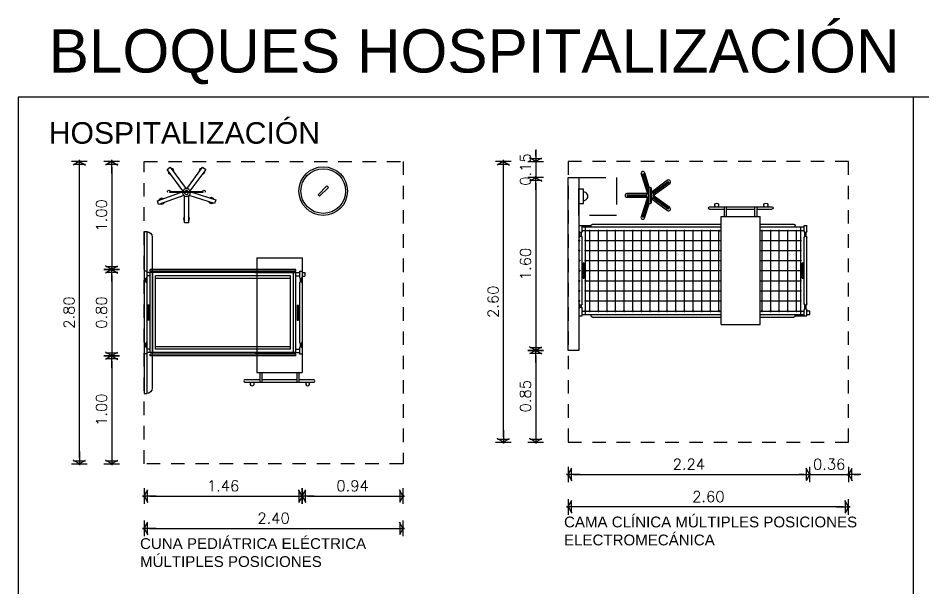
# Model space of a CAD drawing. Header units: millimetres. Extents: x 0 to 17, y -4 to 10.
# Drawn here: x 0 to 8.39, y 4.71 to 9.98 of the extents above; entities that cross this region are included whole.
import ezdxf

# ---------------------------------------------------------------- set-up
doc = ezdxf.new("R2010")
doc.units = ezdxf.units.MM
doc.header["$MEASUREMENT"] = 0
doc.linetypes.add('DASHED2', pattern=[0.375, 0.25, -0.125])
doc.linetypes.add('HIDDEN2', pattern=[0.1875, 0.125, -0.0625])
for name, color, linetype in [('Cot', 8, 'Continuous'), ('Mob', 8, 'Continuous'), ('Proy', 9, 'HIDDEN2'), ('Tex', 2, 'Continuous')]:
    doc.layers.add(name, color=color, linetype=linetype)
doc.styles.add('ARIAL', font='arial.ttf')
doc.styles.add('ROMANS', font='romans.shx')
doc.dimstyles.new('PAÑO', dxfattribs={"dimscale": 0.5, "dimtxt": 0.2, "dimasz": 0.1, "dimexe": 0.18, "dimexo": 0.0625, "dimgap": 0.09, "dimtad": 1, "dimzin": 0, "dimdsep": 46, "dimtxsty": 'ROMANS', "dimblk1": 'COTP', "dimblk2": 'COTP', "dimsah": 1, "dimcen": 0.09, "dimse1": 1, "dimse2": 1, "dimclrd": 256, "dimclrt": 2, "dimaunit": 1, "dimadec": 0, "dimazin": 0, "dimtfac": 1, "dimtix": 1, "dimtmove": 2, "dimatfit": 0, "dimldrblk": 'COTP', "dimfxl": 0.18, "dimtolj": 1, "dimtzin": 0, "dimarcsym": 0})

# ---------------------------------------------------------------- blocks, each defined once
blk = doc.blocks.new('11160260')
blk.add_lwpolyline([(-0.0656, 0), (-0.0656, -0.0434), (0.0656, -0.0434), (0.0656, 0)], close=True)
blk.add_arc((0, -0.0434), 0.0395, 180, 0)
blk = doc.blocks.new('cama hosp jul 2')
at = {"linetype": 'Continuous'}
for p, q in [((-0.4292, 2.1042), (-0.4292, 2.2142)), ((-0.4292, 2.2142), (-0.3762, 2.2142)), ((-0.4292, 2.1892), (-0.3762, 2.1892)), ((-0.4167, 2.2142), (-0.4167, 2.2392)), ((-0.4167, 2.2392), (-0.3847, 2.2392)), ((-0.4167, 1.7802), (-0.4167, 2.1892)), ((-0.3878, 1.7802), (-0.3878, 2.1892)), ((-0.3847, 2.2142), (-0.3847, 2.2392)), ((-0.3654, 2.2079), (-0.33, 2.2079)), ((-0.3654, 2.1954), (-0.33, 2.1954)), ((-0.3192, 2.2142), (0.2958, 2.2142)), ((-0.3192, 2.1892), (0.2958, 2.1892)), ((0.3066, 2.2079), (0.342, 2.2079)), ((0.3066, 2.1954), (0.342, 2.1954)), ((0.3528, 2.2142), (0.4058, 2.2142)), ((0.3528, 2.1892), (0.4058, 2.1892)), ((0.3613, 1.7802), (0.3613, 2.1892)), ((0.3933, 1.7802), (0.3933, 2.1892)), ((0.4058, 2.1892), (0.4058, 2.2142)), ((-0.4292, 2.1042), (-0.4167, 2.1042)), ((-0.4167, 2.1572), (0.3933, 2.1572)), ((-0.391, 2.1539), (-0.391, 2.1604)), ((-0.391, 2.1604), (-0.3816, 2.1604)), ((-0.391, 2.1539), (-0.3816, 2.1539)), ((-0.391, 2.114), (-0.391, 2.1205)), ((-0.391, 2.1205), (-0.3816, 2.1205)), ((-0.391, 2.1173), (0.3645, 2.1173)), ((-0.391, 2.114), (-0.3816, 2.114)), ((-0.3847, 2.1572), (0.3613, 2.1572)), ((-0.3816, 2.1539), (-0.3816, 2.1604)), ((-0.3816, 2.114), (-0.3816, 2.1205)), ((-0.2947, 2.1509), (-0.2947, 2.1604)), ((-0.2947, 2.1604), (-0.2882, 2.1604)), ((-0.2947, 2.1509), (-0.2882, 2.1509)), ((-0.2915, 1.7802), (-0.2915, 2.1604)), ((-0.2882, 2.1509), (-0.2882, 2.1604)), ((-0.2015, 2.1604), (-0.195, 2.1604)), ((-0.2015, 2.1509), (-0.2015, 2.1604)), ((-0.2015, 2.1509), (-0.195, 2.1509)), ((-0.1982, 1.7802), (-0.1982, 2.1604)), ((-0.195, 2.1509), (-0.195, 2.1604)), ((-0.1082, 2.1604), (-0.1017, 2.1604)), ((-0.1082, 2.1509), (-0.1082, 2.1604)), ((-0.1082, 2.1509), (-0.1017, 2.1509)), ((-0.105, 1.7802), (-0.105, 2.1604)), ((-0.1017, 2.1509), (-0.1017, 2.1604)), ((-0.0804, 2.18), (0.0596, 2.18)), ((-0.0804, 2.1685), (-0.0804, 2.18)), ((-0.0804, 2.1685), (0.0596, 2.1685)), ((-0.015, 2.1604), (-0.0085, 2.1604)), ((-0.015, 2.1509), (-0.015, 2.1604)), ((-0.015, 2.1509), (-0.0085, 2.1509)), ((-0.0117, 1.7802), (-0.0117, 2.1604)), ((-0.0085, 2.1509), (-0.0085, 2.1604)), ((0.0596, 2.1685), (0.0596, 2.18)), ((0.0783, 2.1604), (0.0848, 2.1604)), ((0.0783, 2.1509), (0.0783, 2.1604)), ((0.0783, 2.1509), (0.0848, 2.1509)), ((0.0815, 1.7802), (0.0815, 2.1604)), ((0.0848, 2.1509), (0.0848, 2.1604)), ((0.1715, 2.1604), (0.178, 2.1604)), ((0.1715, 2.1509), (0.1715, 2.1604)), ((0.1715, 2.1509), (0.178, 2.1509)), ((0.1748, 1.7802), (0.1748, 2.1604)), ((0.178, 2.1509), (0.178, 2.1604)), ((0.2648, 2.1604), (0.2713, 2.1604)), ((0.2648, 2.1509), (0.2648, 2.1604)), ((0.2648, 2.1509), (0.2713, 2.1509)), ((0.268, 1.7802), (0.268, 2.1604)), ((0.2713, 2.1509), (0.2713, 2.1604)), ((0.355, 2.1539), (0.355, 2.1604)), ((0.355, 2.1604), (0.3645, 2.1604)), ((0.355, 2.1539), (0.3645, 2.1539)), ((0.355, 2.1205), (0.3645, 2.1205)), ((0.355, 2.114), (0.355, 2.1205)), ((0.355, 2.114), (0.3645, 2.114)), ((0.3645, 2.1539), (0.3645, 2.1604)), ((0.3645, 2.114), (0.3645, 2.1205)), ((0.3933, 2.1042), (0.4058, 2.1042)), ((-0.4417, 1.7802), (-0.4417, 2.0917)), ((-0.391, 2.0342), (-0.391, 2.0407)), ((-0.391, 2.0407), (-0.3816, 2.0407)), ((-0.391, 2.0374), (0.3645, 2.0374)), ((-0.391, 2.0342), (-0.3816, 2.0342)), ((-0.3816, 2.0342), (-0.3816, 2.0407)), ((0.355, 2.0407), (0.3645, 2.0407)), ((0.355, 2.0342), (0.355, 2.0407)), ((0.355, 2.0342), (0.3645, 2.0342)), ((0.3645, 2.0342), (0.3645, 2.0407)), ((0.4183, 1.7802), (0.4183, 2.0917)), ((-0.391, 1.9543), (-0.391, 1.9608)), ((-0.391, 1.9608), (-0.3816, 1.9608)), ((-0.391, 1.9576), (0.3645, 1.9576)), ((-0.391, 1.9543), (-0.3816, 1.9543)), ((-0.3816, 1.9543), (-0.3816, 1.9608)), ((0.355, 1.9608), (0.3645, 1.9608)), ((0.355, 1.9543), (0.355, 1.9608)), ((0.355, 1.9543), (0.3645, 1.9543)), ((0.3645, 1.9543), (0.3645, 1.9608)), ((-0.391, 1.8745), (-0.391, 1.881)), ((-0.391, 1.881), (-0.3816, 1.881)), ((-0.391, 1.8777), (0.3645, 1.8777)), ((-0.391, 1.8745), (-0.3816, 1.8745)), ((-0.3816, 1.8745), (-0.3816, 1.881)), ((0.355, 1.881), (0.3645, 1.881)), ((0.355, 1.8745), (0.355, 1.881)), ((0.355, 1.8745), (0.3645, 1.8745)), ((0.3645, 1.8745), (0.3645, 1.881)), ((0.5574, 1.7512), (0.5574, 1.8887)), ((0.5804, 1.3117), (0.5804, 1.8887)), ((-0.5096, 1.4202), (-0.5096, 1.7802)), ((-0.5096, 1.7802), (0.4904, 1.7802)), ((-0.391, 1.7946), (-0.391, 1.8011)), ((-0.391, 1.8011), (-0.3816, 1.8011)), ((-0.391, 1.7979), (0.3645, 1.7979)), ((-0.391, 1.7946), (-0.3816, 1.7946)), ((-0.3816, 1.7946), (-0.3816, 1.8011)), ((0.355, 1.8011), (0.3645, 1.8011)), ((0.355, 1.7946), (0.355, 1.8011)), ((0.355, 1.7946), (0.3645, 1.7946)), ((0.3645, 1.7946), (0.3645, 1.8011)), ((0.4904, 1.4202), (0.4904, 1.7802)), ((0.4904, 1.7512), (0.5804, 1.7512)), ((0.4904, 1.7322), (0.5804, 1.7322)), ((0.5574, 1.4682), (0.5574, 1.7322)), ((0.4904, 1.4682), (0.5804, 1.4682)), ((0.4904, 1.4492), (0.5804, 1.4492)), ((0.5574, 1.3117), (0.5574, 1.4492)), ((-0.5096, 1.4202), (0.4904, 1.4202)), ((-0.4417, 0.2267), (-0.4417, 1.4202)), ((-0.4167, 0.1292), (-0.4167, 1.4202)), ((-0.391, 1.3954), (-0.391, 1.4019)), ((-0.391, 1.4019), (-0.3816, 1.4019)), ((-0.391, 1.3987), (0.3645, 1.3987)), ((-0.391, 1.3954), (-0.3816, 1.3954)), ((-0.3878, 0.1292), (-0.3878, 1.4202)), ((-0.3816, 1.3954), (-0.3816, 1.4019)), ((-0.2915, 0.1579), (-0.2915, 1.4202)), ((-0.1982, 0.1579), (-0.1982, 1.4202)), ((-0.105, 0.1579), (-0.105, 1.4202)), ((-0.0117, 0.1579), (-0.0117, 1.4202)), ((0.0815, 0.1579), (0.0815, 1.4202)), ((0.1748, 0.1579), (0.1748, 1.4202)), ((0.268, 0.1579), (0.268, 1.4202)), ((0.355, 1.4019), (0.3645, 1.4019)), ((0.355, 1.3954), (0.355, 1.4019)), ((0.355, 1.3954), (0.3645, 1.3954)), ((0.3613, 0.1292), (0.3613, 1.4202)), ((0.3645, 1.3954), (0.3645, 1.4019)), ((0.3933, 0.1292), (0.3933, 1.4202)), ((0.4183, 0.2267), (0.4183, 1.4202)), ((-0.391, 1.3156), (-0.391, 1.3221)), ((-0.391, 1.3221), (-0.3816, 1.3221)), ((-0.391, 1.3189), (0.3645, 1.3189)), ((-0.391, 1.3156), (-0.3816, 1.3156)), ((-0.3816, 1.3156), (-0.3816, 1.3221)), ((0.355, 1.3221), (0.3645, 1.3221)), ((0.355, 1.3156), (0.355, 1.3221)), ((0.355, 1.3156), (0.3645, 1.3156)), ((0.3645, 1.3156), (0.3645, 1.3221)), ((-0.391, 1.2358), (-0.391, 1.2423)), ((-0.391, 1.2423), (-0.3816, 1.2423)), ((-0.391, 1.239), (0.3645, 1.239)), ((-0.391, 1.2358), (-0.3816, 1.2358)), ((-0.3816, 1.2358), (-0.3816, 1.2423)), ((0.355, 1.2423), (0.3645, 1.2423)), ((0.355, 1.2358), (0.355, 1.2423)), ((0.355, 1.2358), (0.3645, 1.2358)), ((0.3645, 1.2358), (0.3645, 1.2423)), ((-0.391, 1.1559), (-0.391, 1.1624)), ((-0.391, 1.1624), (-0.3816, 1.1624)), ((-0.391, 1.1592), (0.3645, 1.1592)), ((-0.391, 1.1559), (-0.3816, 1.1559)), ((-0.3816, 1.1559), (-0.3816, 1.1624)), ((0.355, 1.1624), (0.3645, 1.1624)), ((0.355, 1.1559), (0.355, 1.1624)), ((0.355, 1.1559), (0.3645, 1.1559)), ((0.3645, 1.1559), (0.3645, 1.1624)), ((-0.391, 1.0826), (-0.3816, 1.0826)), ((-0.391, 1.0761), (-0.391, 1.0826)), ((-0.391, 1.0826), (-0.3816, 1.0826)), ((-0.391, 1.0793), (0.3645, 1.0793)), ((-0.391, 1.0761), (-0.3816, 1.0761)), ((-0.391, 1.0761), (-0.3816, 1.0761)), ((-0.3816, 1.0761), (-0.3816, 1.0826)), ((0.355, 1.0826), (0.3645, 1.0826)), ((0.355, 1.0761), (0.355, 1.0826)), ((0.355, 1.0761), (0.3645, 1.0761)), ((0.3645, 1.0761), (0.3645, 1.0826)), ((-0.391, 1.0027), (-0.3816, 1.0027)), ((-0.391, 0.9962), (-0.391, 1.0027)), ((-0.391, 1.0027), (-0.3816, 1.0027)), ((-0.391, 0.9995), (0.3645, 0.9995)), ((-0.391, 0.9962), (-0.3816, 0.9962)), ((-0.391, 0.9962), (-0.3816, 0.9962)), ((-0.391, 0.9229), (-0.3816, 0.9229)), ((-0.391, 0.9164), (-0.391, 0.9229)), ((-0.391, 0.9229), (-0.3816, 0.9229)), ((-0.3816, 0.9962), (-0.3816, 1.0027)), ((-0.3816, 0.9164), (-0.3816, 0.9229)), ((0.355, 1.0027), (0.3645, 1.0027)), ((0.355, 0.9962), (0.355, 1.0027)), ((0.355, 0.9962), (0.3645, 0.9962)), ((0.355, 0.9229), (0.3645, 0.9229)), ((0.355, 0.9164), (0.355, 0.9229)), ((0.3645, 0.9962), (0.3645, 1.0027)), ((0.3645, 0.9164), (0.3645, 0.9229)), ((-0.391, 0.9197), (0.3645, 0.9197)), ((-0.391, 0.9164), (-0.3816, 0.9164)), ((-0.391, 0.9164), (-0.3816, 0.9164)), ((-0.391, 0.8431), (-0.3816, 0.8431)), ((-0.391, 0.8366), (-0.391, 0.8431)), ((-0.391, 0.8431), (-0.3816, 0.8431)), ((-0.391, 0.8398), (0.3645, 0.8398)), ((-0.3816, 0.8366), (-0.3816, 0.8431)), ((0.355, 0.9164), (0.3645, 0.9164)), ((0.355, 0.8431), (0.3645, 0.8431)), ((0.355, 0.8366), (0.355, 0.8431)), ((0.3645, 0.8366), (0.3645, 0.8431)), ((-0.391, 0.8366), (-0.3816, 0.8366)), ((-0.391, 0.8366), (-0.3816, 0.8366)), ((-0.391, 0.7632), (-0.3816, 0.7632)), ((-0.391, 0.7567), (-0.391, 0.7632)), ((-0.391, 0.7632), (-0.3816, 0.7632)), ((-0.391, 0.76), (0.3645, 0.76)), ((-0.391, 0.7567), (-0.3816, 0.7567)), ((-0.391, 0.7567), (-0.3816, 0.7567)), ((-0.3816, 0.7567), (-0.3816, 0.7632)), ((0.355, 0.8366), (0.3645, 0.8366)), ((0.355, 0.7632), (0.3645, 0.7632)), ((0.355, 0.7567), (0.355, 0.7632)), ((0.355, 0.7567), (0.3645, 0.7567)), ((0.3645, 0.7567), (0.3645, 0.7632)), ((-0.391, 0.6834), (-0.3816, 0.6834)), ((-0.391, 0.6769), (-0.391, 0.6834)), ((-0.391, 0.6834), (-0.3816, 0.6834)), ((-0.391, 0.6801), (0.3645, 0.6801)), ((-0.391, 0.6769), (-0.3816, 0.6769)), ((-0.391, 0.6769), (-0.3816, 0.6769)), ((-0.3816, 0.6769), (-0.3816, 0.6834)), ((0.355, 0.6834), (0.3645, 0.6834)), ((0.355, 0.6769), (0.355, 0.6834)), ((0.355, 0.6769), (0.3645, 0.6769)), ((0.3645, 0.6769), (0.3645, 0.6834)), ((-0.391, 0.6035), (-0.3816, 0.6035)), ((-0.391, 0.597), (-0.391, 0.6035)), ((-0.391, 0.6035), (-0.3816, 0.6035)), ((-0.391, 0.6003), (0.3645, 0.6003)), ((-0.391, 0.597), (-0.3816, 0.597)), ((-0.391, 0.597), (-0.3816, 0.597)), ((-0.3816, 0.597), (-0.3816, 0.6035)), ((0.355, 0.6035), (0.3645, 0.6035)), ((0.355, 0.597), (0.355, 0.6035)), ((0.355, 0.597), (0.3645, 0.597)), ((0.3645, 0.597), (0.3645, 0.6035)), ((-0.391, 0.5237), (-0.3816, 0.5237)), ((-0.391, 0.5172), (-0.391, 0.5237)), ((-0.391, 0.5237), (-0.3816, 0.5237)), ((-0.391, 0.5205), (0.3645, 0.5205)), ((-0.391, 0.5172), (-0.3816, 0.5172)), ((-0.391, 0.5172), (-0.3816, 0.5172)), ((-0.3816, 0.5172), (-0.3816, 0.5237)), ((0.355, 0.5237), (0.3645, 0.5237)), ((0.355, 0.5172), (0.355, 0.5237)), ((0.355, 0.5172), (0.3645, 0.5172)), ((0.3645, 0.5172), (0.3645, 0.5237)), ((-0.391, 0.4439), (-0.3878, 0.4439)), ((-0.391, 0.4375), (-0.391, 0.4437)), ((-0.391, 0.4437), (-0.3816, 0.4437)), ((-0.391, 0.4406), (0.3645, 0.4406)), ((-0.391, 0.4375), (-0.3816, 0.4375)), ((-0.391, 0.4374), (-0.3878, 0.4374)), ((-0.3816, 0.4375), (-0.3816, 0.4437)), ((0.355, 0.4439), (0.3645, 0.4439)), ((0.355, 0.4374), (0.355, 0.4439)), ((0.355, 0.4374), (0.3645, 0.4374)), ((0.3645, 0.4374), (0.3645, 0.4439)), ((-0.391, 0.364), (-0.3878, 0.364)), ((-0.391, 0.3577), (-0.391, 0.3639)), ((-0.391, 0.3639), (-0.3816, 0.3639)), ((-0.391, 0.3608), (0.3645, 0.3608)), ((-0.391, 0.3577), (-0.3816, 0.3577)), ((-0.391, 0.3575), (-0.3878, 0.3575)), ((-0.3816, 0.3577), (-0.3816, 0.3639)), ((0.355, 0.364), (0.3645, 0.364)), ((0.355, 0.3575), (0.355, 0.364)), ((0.355, 0.3575), (0.3645, 0.3575)), ((0.3645, 0.3575), (0.3645, 0.364)), ((-0.391, 0.2842), (-0.3878, 0.2842)), ((-0.391, 0.2778), (-0.391, 0.2841)), ((-0.391, 0.2841), (-0.3816, 0.2841)), ((-0.391, 0.2809), (0.3645, 0.2809)), ((-0.391, 0.2778), (-0.3816, 0.2778)), ((-0.391, 0.2777), (-0.3878, 0.2777)), ((-0.3816, 0.2778), (-0.3816, 0.2841)), ((0.355, 0.2842), (0.3645, 0.2842)), ((0.355, 0.2777), (0.355, 0.2842)), ((0.355, 0.2777), (0.3645, 0.2777)), ((0.3645, 0.2777), (0.3645, 0.2842)), ((-0.4292, 0.2142), (-0.4167, 0.2142)), ((-0.391, 0.2042), (-0.3816, 0.2042)), ((-0.391, 0.198), (-0.391, 0.2042)), ((-0.391, 0.2011), (0.3645, 0.2011)), ((-0.391, 0.198), (-0.3816, 0.198)), ((-0.3816, 0.198), (-0.3816, 0.2042)), ((0.355, 0.2043), (0.3645, 0.2043)), ((0.355, 0.1978), (0.355, 0.2043)), ((0.355, 0.1978), (0.3645, 0.1978)), ((0.3645, 0.1978), (0.3645, 0.2043)), ((0.3933, 0.2142), (0.4058, 0.2142)), ((0.4058, 0.1042), (0.4058, 0.2142)), ((-0.4292, 0.1042), (-0.4292, 0.1292)), ((-0.4292, 0.1292), (-0.363, 0.1292)), ((-0.4292, 0.1042), (-0.363, 0.1042)), ((-0.4167, 0.1612), (0.3933, 0.1612)), ((-0.391, 0.1643), (-0.3816, 0.1643)), ((-0.391, 0.1581), (-0.391, 0.1643)), ((-0.391, 0.1581), (-0.3816, 0.1581)), ((-0.3816, 0.1581), (-0.3816, 0.1643)), ((-0.3521, 0.1229), (-0.33, 0.1229)), ((-0.3521, 0.1104), (-0.33, 0.1104)), ((-0.3192, 0.1292), (0.2958, 0.1292)), ((-0.3192, 0.1042), (0.2958, 0.1042)), ((-0.2947, 0.1674), (-0.2882, 0.1674)), ((-0.2947, 0.1579), (-0.2947, 0.1674)), ((-0.2947, 0.1579), (-0.2882, 0.1579)), ((-0.2947, 0.1), (-0.2947, 0.1095)), ((-0.2947, 0.1095), (-0.2882, 0.1095)), ((-0.2947, 0.1), (-0.2882, 0.1)), ((-0.2882, 0.1579), (-0.2882, 0.1674)), ((-0.2882, 0.1), (-0.2882, 0.1095)), ((-0.2015, 0.1674), (-0.195, 0.1674)), ((-0.2015, 0.1579), (-0.2015, 0.1674)), ((-0.2015, 0.1579), (-0.195, 0.1579)), ((-0.2015, 0.1095), (-0.195, 0.1095)), ((-0.2015, 0.1), (-0.2015, 0.1095)), ((-0.2015, 0.1), (-0.195, 0.1)), ((-0.195, 0.1579), (-0.195, 0.1674)), ((-0.195, 0.1), (-0.195, 0.1095)), ((-0.1082, 0.1674), (-0.1017, 0.1674)), ((-0.1082, 0.1579), (-0.1082, 0.1674)), ((-0.1082, 0.1579), (-0.1017, 0.1579)), ((-0.1082, 0.1), (-0.1082, 0.1095)), ((-0.1082, 0.1095), (-0.1017, 0.1095)), ((-0.1082, 0.1), (-0.1017, 0.1)), ((-0.1017, 0.1579), (-0.1017, 0.1674)), ((-0.1017, 0.1), (-0.1017, 0.1095)), ((-0.0804, 0.1501), (0.0596, 0.1501)), ((-0.0804, 0.1386), (-0.0804, 0.1501)), ((-0.0804, 0.1386), (0.0596, 0.1386)), ((-0.015, 0.1674), (-0.0085, 0.1674)), ((-0.015, 0.1579), (-0.015, 0.1674)), ((-0.015, 0.1579), (-0.0085, 0.1579)), ((-0.0085, 0.1095), (-0.015, 0.1095)), ((-0.015, 0.1), (-0.015, 0.1095)), ((-0.0085, 0.1), (-0.015, 0.1)), ((-0.0085, 0.1579), (-0.0085, 0.1674)), ((-0.0085, 0.1), (-0.0085, 0.1095)), ((0.0596, 0.1386), (0.0596, 0.1501)), ((0.0783, 0.1674), (0.0848, 0.1674)), ((0.0783, 0.1579), (0.0783, 0.1674)), ((0.0783, 0.1579), (0.0848, 0.1579)), ((0.0783, 0.1), (0.0783, 0.1095)), ((0.0848, 0.1095), (0.0783, 0.1095)), ((0.0848, 0.1), (0.0783, 0.1)), ((0.0848, 0.1579), (0.0848, 0.1674)), ((0.0848, 0.1), (0.0848, 0.1095)), ((0.1715, 0.1674), (0.178, 0.1674)), ((0.1715, 0.1579), (0.1715, 0.1674)), ((0.1715, 0.1579), (0.178, 0.1579)), ((0.1715, 0.1095), (0.178, 0.1095)), ((0.1715, 0.1), (0.1715, 0.1095)), ((0.1715, 0.1), (0.178, 0.1)), ((0.178, 0.1579), (0.178, 0.1674)), ((0.178, 0.1), (0.178, 0.1095)), ((0.2648, 0.1674), (0.2713, 0.1674)), ((0.2648, 0.1579), (0.2648, 0.1674)), ((0.2648, 0.1579), (0.2713, 0.1579)), ((0.2648, 0.1095), (0.2713, 0.1095)), ((0.2648, 0.1), (0.2648, 0.1095)), ((0.2648, 0.1), (0.2713, 0.1)), ((0.2713, 0.1579), (0.2713, 0.1674)), ((0.2713, 0.1), (0.2713, 0.1095)), ((0.3066, 0.1229), (0.342, 0.1229)), ((0.3066, 0.1104), (0.342, 0.1104)), ((0.3528, 0.1292), (0.4058, 0.1292)), ((0.3528, 0.1042), (0.4058, 0.1042)), ((0.355, 0.1644), (0.355, 0.1579)), ((0.355, 0.1644), (0.3645, 0.1644)), ((0.355, 0.1579), (0.3645, 0.1579)), ((0.3645, 0.1579), (0.3645, 0.1644))]:
    blk.add_line(p, q, dxfattribs=at)
at = {"linetype": 'DASHED2'}
for p, q in [((0.5547, 0.9294), (0.6601, 0.7843)), ((0.5636, 0.9358), (0.669, 0.7908)), ((0.8065, 0.936), (0.7011, 0.7909)), ((0.8154, 0.9295), (0.71, 0.7845)), ((0.4798, 0.6984), (0.6216, 0.7444)), ((0.4832, 0.6879), (0.6536, 0.7433)), ((0.6797, 0.5452), (0.6797, 0.7245)), ((0.6907, 0.5452), (0.6907, 0.7245)), ((0.8871, 0.6881), (0.7166, 0.7435)), ((0.8905, 0.6985), (0.7493, 0.7444))]:
    blk.add_line(p, q, dxfattribs=at)
blk.add_line((0.7499, 0.7568), (0.6203, 0.7568))
at = {"linetype": 'Continuous'}
for points in [[(0.6562, 0.7692), (0.545, 0.9223, -1), (0.5733, 0.9429), (0.685, 0.7892), (0.7968, 0.943, -1), (0.8251, 0.9224), (0.7138, 0.7692)], [(0.7617, 0.753), (0.8942, 0.71, -1), (0.8834, 0.6767), (0.7027, 0.7354), (0.7027, 0.5452, -1), (0.6677, 0.5452), (0.6677, 0.7352), (0.4869, 0.6765, -1), (0.4761, 0.7098), (0.6086, 0.7528)]]:
    blk.add_lwpolyline(points, format="xyb", dxfattribs=at)
at = {"linetype": 'DASHED2'}
blk.add_lwpolyline([(0.7499, 0.7444, 1), (0.7499, 0.7692), (0.6203, 0.7692, 1), (0.6203, 0.7444)], format="xyb", close=True, dxfattribs=at)
for points in [[(0.6569, 0.7692), (0.6601, 0.7843), (0.669, 0.7908), (0.685, 0.7892), (0.7011, 0.7909), (0.71, 0.7845), (0.7134, 0.7687)], [(0.7169, 0.7444), (0.7166, 0.7435), (0.7027, 0.7354), (0.6907, 0.7245), (0.6797, 0.7245), (0.6677, 0.7352), (0.6536, 0.7433), (0.6533, 0.7444)]]:
    blk.add_lwpolyline(points)
blk.add_lwpolyline([(0.5, 0.1), (0.85, 0.1), (0.85, 0.45), (0.5, 0.45)], close=True, dxfattribs=at)
at = {"linetype": 'Continuous'}
blk.add_lwpolyline([(-0.75, 0), (0.85, 0), (0.85, 0.1), (-0.75, 0.1)], close=True, dxfattribs=at)
for centre, radius, start, end in [((-0.3762, 2.2017), 0.0125, 270, 90), ((-0.3192, 2.2017), 0.0125, 90, 270), ((0.2958, 2.2017), 0.0125, 270, 90), ((0.3528, 2.2017), 0.0125, 90, 270), ((-0.4292, 2.0917), 0.0125, 90, 180), ((0.4058, 2.0917), 0.0125, 0, 90), ((0.5689, 1.8887), 0.0115, 0, 180), ((0.5956, 1.8329), 0.019, 216.4357, 143.5643), ((0.5956, 1.3775), 0.019, 216.4357, 143.5643), ((0.5689, 1.3117), 0.0115, 180, 360), ((-0.4292, 0.2267), 0.0125, 180, 270), ((0.4058, 0.2267), 0.0125, 270, 0), ((-0.363, 0.1167), 0.0125, 270, 90), ((-0.3192, 0.1167), 0.0125, 90, 270), ((0.2958, 0.1167), 0.0125, 270, 90), ((0.3528, 0.1167), 0.0125, 90, 270)]:
    blk.add_arc(centre, radius, start, end, dxfattribs=at)
at = {"extrusion": (0, 0, -1), "zscale": -1, "rotation": 180}
blk.add_blockref('11160260', (-0.6773, 0.1), dxfattribs=at)
blk = doc.blocks.new('COTP')
at = {"color": 0}
for p, q in [((-2.24, 0), (0.28, 0)), ((0, -1.45), (0, 1.45))]:
    blk.add_line(p, q, dxfattribs=at)
at = {"color": 2}
for p, q in [((0.1, -0.17), (-0.67, 1.16)), ((0.1, 0.17), (-0.67, -1.16)), ((-0.56, -1.11), (-0.56, 1.11))]:
    blk.add_line(p, q, dxfattribs=at)
blk = doc.blocks.new('*D38')
at = {"layer": 'Cot', "lineweight": -2, "transparency": 16777216}
blk.add_line((5.1473, 5.7556), (7.2865, 5.7556), dxfattribs=at)
at = {"layer": 'Defpoints', "color": 0, "transparency": 16777216}
for p in [(5.0973, 7.7056), (7.3365, 7.2549), (7.3365, 5.7556)]:
    blk.add_point(p, dxfattribs=at)
at = {"layer": 'Cot', "lineweight": -2, "transparency": 16777216, "xscale": 0.05, "yscale": 0.05, "zscale": 0.05, "rotation": 180}
blk.add_blockref('COTP', (5.0973, 5.7556), dxfattribs=at)
at = {"layer": 'Cot', "lineweight": -2, "transparency": 16777216, "xscale": 0.05, "yscale": 0.05, "zscale": 0.05}
blk.add_blockref('COTP', (7.3365, 5.7556), dxfattribs=at)
at = {"layer": 'Cot', "color": 2, "transparency": 16777216, "insert": (6.2169, 5.8506), "char_height": 0.1, "attachment_point": 5, "style": 'ROMANS'}
blk.add_mtext('\\A1;2.24', dxfattribs=at)
blk = doc.blocks.new('*D39')
at = {"layer": 'Cot', "lineweight": -2, "transparency": 16777216}
for p, q in [((7.2865, 5.7556), (7.2365, 5.7556)), ((7.3365, 5.7556), (7.6973, 5.7556)), ((7.7473, 5.7556), (7.7973, 5.7556))]:
    blk.add_line(p, q, dxfattribs=at)
at = {"layer": 'Defpoints', "color": 0, "transparency": 16777216}
for p in [(7.3365, 7.2549), (7.6973, 6.0556), (7.6973, 5.7556)]:
    blk.add_point(p, dxfattribs=at)
at = {"layer": 'Cot', "lineweight": -2, "transparency": 16777216, "xscale": 0.05, "yscale": 0.05, "zscale": 0.05}
blk.add_blockref('COTP', (7.3365, 5.7556), dxfattribs=at)
at = {"layer": 'Cot', "lineweight": -2, "transparency": 16777216, "xscale": 0.05, "yscale": 0.05, "zscale": 0.05, "rotation": 180}
blk.add_blockref('COTP', (7.6973, 5.7556), dxfattribs=at)
at = {"layer": 'Cot', "color": 2, "transparency": 16777216, "insert": (7.5169, 5.8506), "char_height": 0.1, "attachment_point": 5, "style": 'ROMANS'}
blk.add_mtext('\\A1;0.36', dxfattribs=at)
blk = doc.blocks.new('*D40')
at = {"layer": 'Cot', "lineweight": -2, "transparency": 16777216}
blk.add_line((7.6473, 5.4556), (5.1473, 5.4556), dxfattribs=at)
at = {"layer": 'Defpoints', "color": 0, "transparency": 16777216}
for p in [(5.0973, 6.0556), (7.6973, 6.0556), (5.0973, 5.4556)]:
    blk.add_point(p, dxfattribs=at)
at = {"layer": 'Cot', "lineweight": -2, "transparency": 16777216, "xscale": 0.05, "yscale": 0.05, "zscale": 0.05, "rotation": 180}
blk.add_blockref('COTP', (5.0973, 5.4556), dxfattribs=at)
at = {"layer": 'Cot', "lineweight": -2, "transparency": 16777216, "xscale": 0.05, "yscale": 0.05, "zscale": 0.05}
blk.add_blockref('COTP', (7.6973, 5.4556), dxfattribs=at)
at = {"layer": 'Cot', "color": 2, "transparency": 16777216, "insert": (6.3973, 5.5506), "char_height": 0.1, "attachment_point": 5, "style": 'ROMANS'}
blk.add_mtext('\\A1;2.60', dxfattribs=at)
blk = doc.blocks.new('*D41')
at = {"layer": 'Cot', "lineweight": -2, "transparency": 16777216}
for p, q in [((4.7973, 8.7056), (4.7973, 8.7556)), ((4.7973, 8.6556), (4.7973, 8.5056)), ((4.7973, 8.4556), (4.7973, 8.4056))]:
    blk.add_line(p, q, dxfattribs=at)
at = {"layer": 'Defpoints', "color": 0, "transparency": 16777216}
for p in [(5.0973, 8.6556), (4.7973, 8.5056), (5.0973, 8.5056)]:
    blk.add_point(p, dxfattribs=at)
at = {"layer": 'Cot', "lineweight": -2, "transparency": 16777216, "xscale": 0.05, "yscale": 0.05, "zscale": 0.05}
for p, rotation in [((4.7973, 8.6556), 270), ((4.7973, 8.5056), 90)]:
    blk.add_blockref('COTP', p, dxfattribs=dict(at, rotation=rotation))
at = {"layer": 'Cot', "color": 2, "transparency": 16777216, "insert": (4.7023, 8.5806), "char_height": 0.1, "attachment_point": 5, "rotation": 90, "style": 'ROMANS'}
blk.add_mtext('\\A1;0.15', dxfattribs=at)
blk = doc.blocks.new('*D42')
at = {"layer": 'Cot', "lineweight": -2, "transparency": 16777216}
blk.add_line((4.7973, 8.4556), (4.7973, 6.9556), dxfattribs=at)
at = {"layer": 'Defpoints', "color": 0, "transparency": 16777216}
for p in [(5.0973, 8.5056), (4.7973, 6.9056), (5.1473, 6.9056)]:
    blk.add_point(p, dxfattribs=at)
at = {"layer": 'Cot', "lineweight": -2, "transparency": 16777216, "xscale": 0.05, "yscale": 0.05, "zscale": 0.05}
for p, rotation in [((4.7973, 8.5056), 90), ((4.7973, 6.9056), 270)]:
    blk.add_blockref('COTP', p, dxfattribs=dict(at, rotation=rotation))
at = {"layer": 'Cot', "color": 2, "transparency": 16777216, "insert": (4.7023, 7.7056), "char_height": 0.1, "attachment_point": 5, "rotation": 90, "style": 'ROMANS'}
blk.add_mtext('\\A1;1.60', dxfattribs=at)
blk = doc.blocks.new('*D43')
at = {"layer": 'Cot', "lineweight": -2, "transparency": 16777216}
blk.add_line((4.7973, 6.8556), (4.7973, 6.1056), dxfattribs=at)
at = {"layer": 'Defpoints', "color": 0, "transparency": 16777216}
for p in [(5.1473, 6.9056), (4.7973, 6.0556), (5.0973, 6.0556)]:
    blk.add_point(p, dxfattribs=at)
at = {"layer": 'Cot', "lineweight": -2, "transparency": 16777216, "xscale": 0.05, "yscale": 0.05, "zscale": 0.05}
for p, rotation in [((4.7973, 6.9056), 90), ((4.7973, 6.0556), 270)]:
    blk.add_blockref('COTP', p, dxfattribs=dict(at, rotation=rotation))
at = {"layer": 'Cot', "color": 2, "transparency": 16777216, "insert": (4.7023, 6.4806), "char_height": 0.1, "attachment_point": 5, "rotation": 90, "style": 'ROMANS'}
blk.add_mtext('\\A1;0.85', dxfattribs=at)
blk = doc.blocks.new('*D44')
at = {"layer": 'Cot', "lineweight": -2, "transparency": 16777216}
blk.add_line((4.4973, 6.1056), (4.4973, 8.6056), dxfattribs=at)
at = {"layer": 'Defpoints', "color": 0, "transparency": 16777216}
for p in [(4.4973, 8.6556), (5.0973, 8.6556), (5.0973, 6.0556)]:
    blk.add_point(p, dxfattribs=at)
at = {"layer": 'Cot', "lineweight": -2, "transparency": 16777216, "xscale": 0.05, "yscale": 0.05, "zscale": 0.05}
for p, rotation in [((4.4973, 8.6556), 90), ((4.4973, 6.0556), 270)]:
    blk.add_blockref('COTP', p, dxfattribs=dict(at, rotation=rotation))
at = {"layer": 'Cot', "color": 2, "transparency": 16777216, "insert": (4.4023, 7.3556), "char_height": 0.1, "attachment_point": 5, "rotation": 90, "style": 'ROMANS'}
blk.add_mtext('\\A1;2.60', dxfattribs=at)
blk = doc.blocks.new('A$C589A3E51')
at = {"linetype": 'Continuous'}
for p, q in [((0.12, 1.1843, 0), (0.12, 0.1243, 0)), ((0.12, 1.1843, 0), (0.54, 1.1843, 0)), ((0.54, 1.1843, 0), (0.54, 0.1243, 0)), ((0.12, 0.1243, 0), (0.54, 0.1243, 0)), ((0.149, 0.1243, 0), (0.149, 0.0343, 0)), ((0.168, 0.1243, 0), (0.168, 0.0343, 0)), ((0.492, 0.1243, 0), (0.492, 0.0343, 0)), ((0.511, 0.1243, 0), (0.511, 0.0343, 0)), ((0.0115, 0.0573, 0), (0.149, 0.0573, 0)), ((0.0115, 0.0343, 0), (0.6485, 0.0343, 0)), ((0.168, 0.0573, 0), (0.492, 0.0573, 0)), ((0.511, 0.0573, 0), (0.6485, 0.0573, 0))]:
    blk.add_line(p, q, dxfattribs=at)
for centre, radius, start, end in [((0.0115, 0.0458, 0), 0.0115, 90, 270), ((0.0773, 0.019, 0), 0.019, 126.4357, 53.5643), ((0.5927, 0.019, 0), 0.019, 126.4357, 53.5643), ((0.6485, 0.0458, 0), 0.0115, 270, 90)]:
    blk.add_arc(centre, radius, start, end, dxfattribs=at)
blk = doc.blocks.new('MM-CHOSPP-HT-CC 31300')
at = {"linetype": 'Continuous'}
for p, q in [((0.2725, 0), (-0.2725, 0)), ((0.3825, 0), (0.3295, 0)), ((0.3825, -0.025), (0.3825, 0)), ((-0.4, -0.057), (-0.385, -0.057)), ((-0.4, -1.407), (-0.4, -0.057)), ((-0.385, -1.407), (-0.385, -0.057)), ((-0.3295, 0), (-0.3825, 0)), ((-0.3825, -0.025), (-0.3825, 0)), ((-0.3295, -0.025), (-0.3825, -0.025)), ((-0.37, -0.434), (-0.37, -0.025)), ((-0.37, -0.057), (0.37, -0.057)), ((-0.37, -1.407), (-0.37, -0.057)), ((-0.37, -0.08), (0.37, -0.08)), ((-0.2833, -0.0063), (-0.3187, -0.0063)), ((-0.2833, -0.0188), (-0.3187, -0.0188)), ((0.2725, -0.025), (-0.2725, -0.025)), ((0.07, -0.0342), (-0.07, -0.0342)), ((-0.07, -0.0457), (-0.07, -0.0342)), ((0.07, -0.0457), (-0.07, -0.0457)), ((0.07, -0.0457), (0.07, -0.0342)), ((0.3187, -0.0063), (0.2833, -0.0063)), ((0.3187, -0.0188), (0.2833, -0.0188)), ((0.3825, -0.025), (0.3295, -0.025)), ((0.37, -0.434), (0.37, -0.025)), ((0.37, -1.407), (0.37, -0.057)), ((0.385, -0.057), (0.4, -0.057)), ((0.385, -1.407), (0.385, -0.057)), ((0.4, -1.407), (0.4, -0.057)), ((-0.34, -0.107), (0.34, -0.107)), ((-0.34, -1.357), (-0.34, -0.107)), ((-0.317, -1.357), (-0.317, -0.107)), ((0.317, -1.357), (0.317, -0.107)), ((0.34, -1.357), (0.34, -0.107)), ((-0.37, -1.03), (-0.37, -1.44)), ((0.37, -1.03), (0.37, -1.44)), ((-0.4, -1.407), (-0.385, -1.407)), ((-0.37, -1.384), (0.37, -1.384)), ((-0.37, -1.407), (0.37, -1.407)), ((-0.34, -1.357), (0.34, -1.357)), ((0.07, -1.4193), (-0.07, -1.4193)), ((-0.07, -1.4193), (-0.07, -1.4308)), ((0.07, -1.4193), (0.07, -1.4308)), ((0.385, -1.407), (0.4, -1.407)), ((-0.3295, -1.44), (-0.3825, -1.44)), ((-0.3825, -1.44), (-0.3825, -1.465)), ((-0.3295, -1.465), (-0.3825, -1.465)), ((-0.2833, -1.4463), (-0.3187, -1.4463)), ((-0.2833, -1.4588), (-0.3187, -1.4588)), ((0.2725, -1.44), (-0.2725, -1.44)), ((0.2725, -1.465), (-0.2725, -1.465)), ((0.07, -1.4308), (-0.07, -1.4308)), ((0.3187, -1.4463), (0.2833, -1.4463)), ((0.3187, -1.4588), (0.2833, -1.4588)), ((0.3825, -1.44), (0.3295, -1.44)), ((0.3825, -1.465), (0.3295, -1.465)), ((0.338, -1.465), (0.338, -1.49)), ((0.37, -1.49), (0.338, -1.49)), ((0.37, -1.465), (0.37, -1.49)), ((0.3825, -1.44), (0.3825, -1.465))]:
    blk.add_line(p, q, dxfattribs=at)
for p, q in [((-0.34, -0.057), (-0.34, -0.025)), ((0.34, -0.057), (0.34, -0.025)), ((-0.34, -1.407), (-0.34, -1.44)), ((0.34, -1.407), (0.34, -1.44))]:
    blk.add_line(p, q)
for centre, start, end in [((0.2725, -0.0125), 270, 90), ((0.3295, -0.0125), 90, 270), ((-0.3295, -0.0125), 270, 90), ((-0.2725, -0.0125), 90, 270), ((-0.3295, -1.4525), 270, 90), ((-0.2725, -1.4525), 90, 270), ((0.2725, -1.4525), 270, 90), ((0.3295, -1.4525), 90, 270)]:
    blk.add_arc(centre, 0.0125, start, end, dxfattribs=at)
blk = doc.blocks.new('CONSOLA DRAGER')
for p, q in [((-0.7726, 0), (0.7274, 0)), ((-0.7726, 0), (-0.7726, -0.025)), ((-0.7726, 0), (0.7274, 0)), ((-0.7726, 0), (-0.7726, -0.025)), ((0.7274, 0), (0.7274, -0.025)), ((0.7274, 0), (0.7274, -0.025)), ((-0.7726, -0.025), (0.7274, -0.025)), ((-0.7726, -0.025), (0.7274, -0.025)), ((-0.7226, -0.075), (0.6774, -0.075)), ((-0.7226, -0.075), (0.6774, -0.075))]:
    blk.add_line(p, q)
for centre, start, end in [((-0.7226, -0.025), 180, 270), ((-0.7226, -0.025), 180, 270), ((0.6774, -0.025), 270, 0), ((0.6774, -0.025), 270, 0)]:
    blk.add_arc(centre, 0.05, start, end)
blk = doc.blocks.new('BOTE DESECHOS')
for p, q in [((0.0141, 0.0141), (0, 0)), ((0, 0), (0.0822, -0.0822)), ((0.0963, -0.068), (0.0141, 0.0141)), ((0.0822, -0.0822), (0.0963, -0.068))]:
    blk.add_line(p, q)
for radius in [0.225, 0.207]:
    blk.add_circle((0.0482, -0.034), radius)
blk = doc.blocks.new('39070055')
blk.add_line((0.1529, 0), (-0.153, 0))
for points in [[(-0.0329, 0.0146), (-0.179, 0.2152), (-0.1498, 0.2364), (-0.0038, 0.0358)], [(0.0038, 0.0358), (0.1501, 0.2362), (0.1792, 0.215), (0.033, 0.0146)], [(-0.0235, -0.0273), (-0.2578, -0.1091), (-0.2696, -0.0751), (-0.0547, 0)], [(0.0593, 0), (0.2716, -0.0677), (0.2606, -0.1021), (0.0243, -0.0267)], [(0.018, -0.0312), (0.0182, -0.2793), (-0.0179, -0.2793), (-0.018, -0.0312)]]:
    blk.add_lwpolyline(points)
blk.add_lwpolyline([(-0.1712, 0, -2.414214), (-0.1532, 0), (-0.1532, 0.009), (0.1532, 0.009), (0.1532, 0, -2.414214), (0.1712, 0)], format="xyb")
for centre, radius, start, end in [((-0.1432, 0.1967), 0.027, 167.86476, 264.24413), ((-0.1432, 0.1967), 0.027, 347.86476, 84.24413), ((0.1434, 0.1965), 0.027, 95.68364, 192.06301), ((0.1434, 0.1965), 0.027, 275.68364, 12.06301), ((0, 0), 0.036, 14.47751, 165.52249), ((0, 0), 0.018, 180, 0), ((0, 0), 0.018, 30, 150), ((-0.2297, -0.0802), 0.027, 61.05949, 157.43886), ((0, 0), 0.036, 180, 0), ((0.2318, -0.0739), 0.027, 24.11859, 120.49796), ((-0.2297, -0.0802), 0.027, 241.05949, 337.43886), ((0.2318, -0.0739), 0.027, 204.11859, 300.49796), ((0.0001, -0.2433), 0.027, 131.84183, 228.2212), ((0.0001, -0.2433), 0.027, 311.84183, 48.2212)]:
    blk.add_arc(centre, radius, start, end)
blk = doc.blocks.new('*D50')
at = {"layer": 'Cot', "lineweight": -2, "transparency": 16777216}
blk.add_line((0.8677, 8.6056), (0.8677, 7.7056), dxfattribs=at)
at = {"layer": 'Defpoints', "color": 0, "transparency": 16777216}
for p in [(1.1677, 8.6556), (0.8677, 7.6556), (1.2247, 7.6556)]:
    blk.add_point(p, dxfattribs=at)
at = {"layer": 'Cot', "lineweight": -2, "transparency": 16777216, "xscale": 0.05, "yscale": 0.05, "zscale": 0.05}
for p, rotation in [((0.8677, 8.6556), 90), ((0.8677, 7.6556), 270)]:
    blk.add_blockref('COTP', p, dxfattribs=dict(at, rotation=rotation))
at = {"layer": 'Cot', "color": 2, "transparency": 16777216, "insert": (0.7727, 8.1556), "char_height": 0.1, "attachment_point": 5, "rotation": 90, "style": 'ROMANS'}
blk.add_mtext('\\A1;1.00', dxfattribs=at)
blk = doc.blocks.new('*D51')
at = {"layer": 'Cot', "lineweight": -2, "transparency": 16777216}
blk.add_line((0.8677, 7.6056), (0.8677, 6.9056), dxfattribs=at)
at = {"layer": 'Defpoints', "color": 0, "transparency": 16777216}
for p in [(1.2247, 7.6556), (0.8677, 6.8556), (1.2427, 6.8556, 0)]:
    blk.add_point(p, dxfattribs=at)
at = {"layer": 'Cot', "lineweight": -2, "transparency": 16777216, "xscale": 0.05, "yscale": 0.05, "zscale": 0.05}
for p, rotation in [((0.8677, 7.6556), 90), ((0.8677, 6.8556), 270)]:
    blk.add_blockref('COTP', p, dxfattribs=dict(at, rotation=rotation))
at = {"layer": 'Cot', "color": 2, "transparency": 16777216, "insert": (0.7727, 7.2556), "char_height": 0.1, "attachment_point": 5, "rotation": 90, "style": 'ROMANS'}
blk.add_mtext('\\A1;0.80', dxfattribs=at)
blk = doc.blocks.new('*D52')
at = {"layer": 'Cot', "lineweight": -2, "transparency": 16777216}
blk.add_line((0.8677, 6.8056), (0.8677, 5.9056), dxfattribs=at)
at = {"layer": 'Defpoints', "color": 0, "transparency": 16777216}
for p in [(1.2427, 6.8556, 0), (0.8677, 5.8556), (1.1677, 5.8556)]:
    blk.add_point(p, dxfattribs=at)
at = {"layer": 'Cot', "lineweight": -2, "transparency": 16777216, "xscale": 0.05, "yscale": 0.05, "zscale": 0.05}
for p, rotation in [((0.8677, 6.8556), 90), ((0.8677, 5.8556), 270)]:
    blk.add_blockref('COTP', p, dxfattribs=dict(at, rotation=rotation))
at = {"layer": 'Cot', "color": 2, "transparency": 16777216, "insert": (0.7727, 6.3556), "char_height": 0.1, "attachment_point": 5, "rotation": 90, "style": 'ROMANS'}
blk.add_mtext('\\A1;1.00', dxfattribs=at)
blk = doc.blocks.new('*D53')
at = {"layer": 'Cot', "lineweight": -2, "transparency": 16777216}
blk.add_line((0.5677, 5.9056), (0.5677, 8.6056), dxfattribs=at)
at = {"layer": 'Defpoints', "color": 0, "transparency": 16777216}
for p in [(0.5677, 8.6556), (1.1677, 8.6556), (1.1677, 5.8556)]:
    blk.add_point(p, dxfattribs=at)
at = {"layer": 'Cot', "lineweight": -2, "transparency": 16777216, "xscale": 0.05, "yscale": 0.05, "zscale": 0.05}
for p, rotation in [((0.5677, 8.6556), 90), ((0.5677, 5.8556), 270)]:
    blk.add_blockref('COTP', p, dxfattribs=dict(at, rotation=rotation))
at = {"layer": 'Cot', "color": 2, "transparency": 16777216, "insert": (0.4727, 7.2556), "char_height": 0.1, "attachment_point": 5, "rotation": 90, "style": 'ROMANS'}
blk.add_mtext('\\A1;2.80', dxfattribs=at)
blk = doc.blocks.new('*D54')
at = {"layer": 'Cot', "lineweight": -2, "transparency": 16777216}
blk.add_line((1.2177, 5.5556), (2.5827, 5.5556), dxfattribs=at)
at = {"layer": 'Defpoints', "color": 0, "transparency": 16777216}
for p in [(2.6327, 6.8996), (1.1677, 5.8556), (2.6327, 5.5556)]:
    blk.add_point(p, dxfattribs=at)
at = {"layer": 'Cot', "lineweight": -2, "transparency": 16777216, "xscale": 0.05, "yscale": 0.05, "zscale": 0.05, "rotation": 180}
blk.add_blockref('COTP', (1.1677, 5.5556), dxfattribs=at)
at = {"layer": 'Cot', "lineweight": -2, "transparency": 16777216, "xscale": 0.05, "yscale": 0.05, "zscale": 0.05}
blk.add_blockref('COTP', (2.6327, 5.5556), dxfattribs=at)
at = {"layer": 'Cot', "color": 2, "transparency": 16777216, "insert": (1.9002, 5.6506), "char_height": 0.1, "attachment_point": 5, "style": 'ROMANS'}
blk.add_mtext('\\A1;1.46', dxfattribs=at)
blk = doc.blocks.new('*D55')
at = {"layer": 'Cot', "lineweight": -2, "transparency": 16777216}
blk.add_line((2.6827, 5.5556), (3.5177, 5.5556), dxfattribs=at)
at = {"layer": 'Defpoints', "color": 0, "transparency": 16777216}
for p in [(2.6327, 6.8996), (3.5677, 5.8556), (3.5677, 5.5556)]:
    blk.add_point(p, dxfattribs=at)
at = {"layer": 'Cot', "lineweight": -2, "transparency": 16777216, "xscale": 0.05, "yscale": 0.05, "zscale": 0.05, "rotation": 180}
blk.add_blockref('COTP', (2.6327, 5.5556), dxfattribs=at)
at = {"layer": 'Cot', "lineweight": -2, "transparency": 16777216, "xscale": 0.05, "yscale": 0.05, "zscale": 0.05}
blk.add_blockref('COTP', (3.5677, 5.5556), dxfattribs=at)
at = {"layer": 'Cot', "color": 2, "transparency": 16777216, "insert": (3.1002, 5.6506), "char_height": 0.1, "attachment_point": 5, "style": 'ROMANS'}
blk.add_mtext('\\A1;0.94', dxfattribs=at)
blk = doc.blocks.new('*D56')
at = {"layer": 'Cot', "lineweight": -2, "transparency": 16777216}
blk.add_line((1.2177, 5.2556), (3.5177, 5.2556), dxfattribs=at)
at = {"layer": 'Defpoints', "color": 0, "transparency": 16777216}
for p in [(1.1677, 5.8556), (3.5677, 5.8556), (3.5677, 5.2556)]:
    blk.add_point(p, dxfattribs=at)
at = {"layer": 'Cot', "lineweight": -2, "transparency": 16777216, "xscale": 0.05, "yscale": 0.05, "zscale": 0.05, "rotation": 180}
blk.add_blockref('COTP', (1.1677, 5.2556), dxfattribs=at)
at = {"layer": 'Cot', "lineweight": -2, "transparency": 16777216, "xscale": 0.05, "yscale": 0.05, "zscale": 0.05}
blk.add_blockref('COTP', (3.5677, 5.2556), dxfattribs=at)
at = {"layer": 'Cot', "color": 2, "transparency": 16777216, "insert": (2.3677, 5.3506), "char_height": 0.1, "attachment_point": 5, "style": 'ROMANS'}
blk.add_mtext('\\A1;2.40', dxfattribs=at)

msp = doc.modelspace()

# ---------------------------------------------------------------- linework, layer by layer
at = {"layer": 'Proy'}
for points in [[(1.1677, 8.6556), (3.5677, 8.6556), (3.5677, 5.8556), (1.1677, 5.8556)], [(5.0973, 8.6556), (5.0973, 6.0556), (7.6973, 6.0556), (7.6973, 8.6556)]]:
    msp.add_lwpolyline(points, close=True, dxfattribs=at)
at = {"layer": 'Tex'}
for points in [[(8.3, 0), (17, 0), (17, 9.25), (0, 9.25), (0, 0)], [(0, 0), (0, -4), (8.3, -4), (8.3, 9.25)]]:
    msp.add_lwpolyline(points, dxfattribs=at)

# ---------------------------------------------------------------- block references
at = {"layer": 'Mob'}
for name, p in [('39070055', (1.5602, 8.3673, 0)), ('A$C589A3E51', (2.0913, 6.5769, 0))]:
    msp.add_blockref(name, p, dxfattribs=at)
for name, p, rotation in [('BOTE DESECHOS', (2.8619, 8.4292), 269.9999999999999), ('MM-CHOSPP-HT-CC 31300', (1.1677, 7.2556), 90)]:
    msp.add_blockref(name, p, dxfattribs=dict(at, rotation=rotation))
at = {"layer": 'Mob', "xscale": -1}
for name, p, rotation in [('cama hosp jul 2', (5.0973, 7.6556), 270), ('CONSOLA DRAGER', (1.1677, 7.233), 90)]:
    msp.add_blockref(name, p, dxfattribs=dict(at, rotation=rotation))

# ---------------------------------------------------------------- texts
at = {"layer": 'Tex', "style": 'ARIAL'}
for s, height, p in [('BLOQUES HOSPITALIZACIÓN ', 0.4, (0.2837, 9.4793)), ('HOSPITALIZACIÓN ', 0.2, (0.2837, 8.8196))]:
    msp.add_text(s, height=height, dxfattribs=at).set_placement(p)
at = {"layer": 'Tex', "char_height": 0.1, "width": 3.881855, "attachment_point": 1, "style": 'ARIAL'}
for s, insert in [('CAMA CLÍNICA MÚLTIPLES POSICIONES ELECTROMECÁNICA', (5.0598, 5.3657)), ('CUNA PEDIÁTRICA ELÉCTRICA \\PMÚLTIPLES POSICIONES', (1.1302, 5.1657))]:
    msp.add_mtext(s, dxfattribs=dict(at, insert=insert))

# ---------------------------------------------------------------- dimensions: what is measured, and where the dimension line sits
at = {"layer": 'Cot'}
for base, p1, p2, angle, picture, middle in [((4.7973, 8.5056), (5.0973, 8.6556), (5.0973, 8.5056), 90, '*D41', (4.7023, 8.5806)), ((0.5677, 8.6556), (1.1677, 5.8556), (1.1677, 8.6556), 90, '*D53', (0.4727, 7.2556)), ((0.8677, 7.6556), (1.1677, 8.6556), (1.2247, 7.6556), 90, '*D50', (0.7727, 8.1556)), ((4.4973, 8.6556), (5.0973, 6.0556), (5.0973, 8.6556), 90, '*D44', (4.4023, 7.3556)), ((4.7973, 6.9056), (5.0973, 8.5056), (5.1473, 6.9056), 90, '*D42', (4.7023, 7.7056)), ((0.8677, 6.8556), (1.2247, 7.6556), (1.2427, 6.8556, 0), 90, '*D51', (0.7727, 7.2556)), ((7.3365, 5.7556), (5.0973, 7.7056), (7.3365, 7.2549), 180, '*D38', (6.2169, 5.8506)), ((7.6973, 5.7556), (7.3365, 7.2549), (7.6973, 6.0556), 180, '*D39', (7.5169, 5.8506)), ((4.7973, 6.0556), (5.1473, 6.9056), (5.0973, 6.0556), 90, '*D43', (4.7023, 6.4806)), ((0.8677, 5.8556), (1.2427, 6.8556, 0), (1.1677, 5.8556), 90, '*D52', (0.7727, 6.3556)), ((5.0973, 5.4556), (7.6973, 6.0556), (5.0973, 6.0556), 180, '*D40', (6.3973, 5.5506))]:
    dim = msp.add_linear_dim(base=base, p1=p1, p2=p2, angle=angle, dimstyle='PAÑO', dxfattribs=at)
    dim.commit()
    dim.dimension.update_dxf_attribs({"geometry": picture, "text_midpoint": middle})
for base, p1, p2, picture, middle in [((2.63269, 5.5556), (1.1677, 5.8556), (2.63269, 6.8996), '*D54', (1.9002, 5.6506)), ((3.5677, 5.5556), (2.63269, 6.8996), (3.5677, 5.8556), '*D55', (3.1002, 5.6506)), ((3.5677, 5.2556), (1.1677, 5.8556), (3.5677, 5.8556), '*D56', (2.3677, 5.3506))]:
    dim = msp.add_linear_dim(base=base, p1=p1, p2=p2, dimstyle='PAÑO', dxfattribs=at)
    dim.commit()
    dim.dimension.update_dxf_attribs({"geometry": picture, "text_midpoint": middle})

doc.saveas('drawing.dxf')
